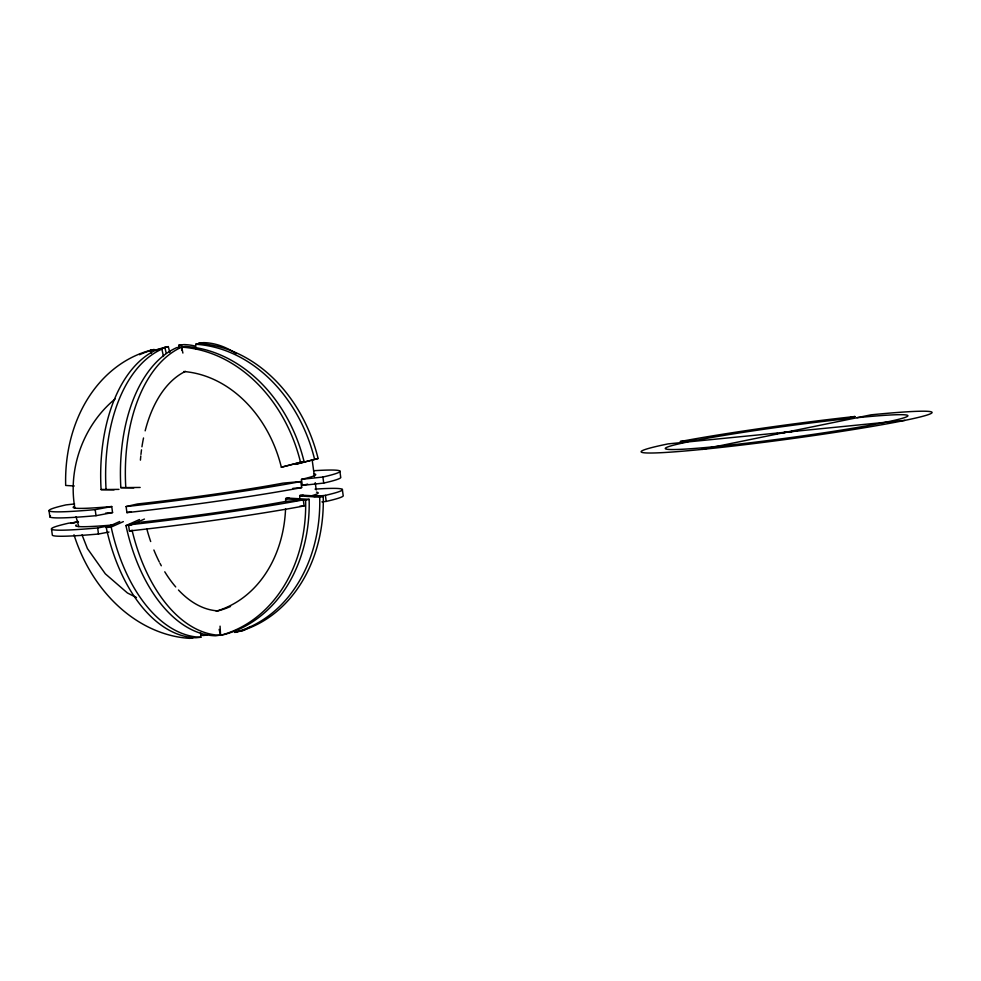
<?xml version="1.0" encoding="UTF-8"?>
<svg xmlns="http://www.w3.org/2000/svg" width="981" height="981" viewBox="0 0 981 981"><rect width="100%" height="100%" fill="white"/><g stroke="black" fill="none" stroke-linecap="round" stroke-linejoin="round"><path stroke-width="1.47" d="M115.194 398.899C83.79 424.552 67.714 468.109 74.85 507.999M200.59 632.684L200.847 637.258L195.918 637.748A146.819 85.985 84.3 0 1 106.23 527.533L119.768 521.512M106.23 527.533L111.16 527.042L123.348 521.622M286.109 497.968L309.138 499.341A146.819 118.787 78.4 0 1 224.109 634.572L215.648 635.786A146.819 85.985 84.3 0 1 125.96 525.571L139.498 519.55M144.44 519.059L130.89 525.08L125.96 525.571M78.173 521.426L70.816 523.388L74.335 522.665M183.754 371.517A122.343 98.983 78.4 0 1 281.351 467.226L304.012 461.401A146.819 118.787 78.4 0 0 185.151 346.428L176.69 347.642A146.819 85.985 84.3 0 0 120.835 487.631L133.784 487.9M304.012 461.401L281.351 467.226M318.102 458.519L295.44 464.344L318.102 458.519A146.819 118.787 78.4 0 0 199.241 343.546L195.722 344.27L195.844 348.819M126.108 506.564L137.499 503.964A122.343 5.972 -7.7 0 0 283.104 483.118L300.824 481.548L301.645 487.606A146.819 7.174 -7.7 0 1 126.917 512.622L126.108 506.564A146.819 7.174 -7.7 0 0 300.824 481.548M126.917 512.622L131.196 511.641M141.374 522.137A122.343 5.972 -7.7 0 0 285.581 501.438L303.301 499.869L304.122 505.926A146.819 7.174 -7.7 0 1 129.406 530.942L128.585 524.884L139.976 522.284M129.406 530.942L132.251 530.292M74.249 485.975L65.678 485.46A146.819 118.787 78.4 0 1 150.718 350.217L154.238 349.494A146.819 118.787 78.4 0 0 139.547 354.717M155.366 350.376A146.819 118.787 78.4 0 1 164.808 347.335L168.327 346.612L169.787 352.559M285.679 501.72A122.343 98.983 78.4 0 0 285.63 498.839L289.15 498.115M299.769 498.839A122.343 98.983 78.4 0 0 299.72 495.957L303.239 495.233L323.227 496.46A146.819 118.787 78.4 0 1 238.199 631.69L234.68 632.414A146.819 118.787 78.4 0 0 319.708 497.171L323.227 496.46M285.63 498.839L305.618 500.052L309.138 499.341M702.004 449.408L871.079 414.828A146.819 7.174 -7.7 0 1 904.96 420.359A146.819 7.174 -7.7 0 1 702.004 449.408A146.819 7.174 -7.7 0 1 668.122 443.89L904.96 420.359M74.581 503.952L66.021 504.884A146.819 7.174 -7.7 0 0 95.194 509.63L111.736 506.527L112.557 512.572L96.003 515.687A146.819 7.174 -7.7 0 1 50.46 515.847M78.492 522.125L68.498 523.204A146.819 7.174 -7.7 0 0 97.671 527.962L114.213 524.847A122.343 5.972 -7.7 0 1 76.248 524.982M51.527 529.139L52.349 535.197A146.819 7.174 -7.7 0 0 98.492 534.02L109.014 532.033M774.634 434.007L777.614 433.528M780.594 433.062L797.185 430.843M301.486 479.353L322.896 477.036L323.718 483.081L302.307 485.411L301.486 479.353A122.343 5.972 -7.7 0 0 314.043 473.835M313.957 496.594L325.373 495.356L326.195 501.414L321.915 501.88M179.204 348.132L179.02 345.079L183.962 344.589A146.819 85.985 84.3 0 1 195.305 346.085M163.484 356.495L161.89 349.113L156.96 349.604A146.819 85.985 84.3 0 0 101.092 489.593L114.054 489.862M101.092 489.593L118.983 489.372M120.835 487.631L140.16 487.447M238.947 631.151L242.65 630.783A146.819 85.985 84.3 0 0 250.474 626.552M292.779 488.391L301.645 487.606M299.696 506.319L304.122 505.926M300.198 495.086L303.239 495.233M299.72 495.957L319.708 497.171M136.494 597.564L127.407 592.953L105.335 573.836L87.419 548.575L82.024 534.853M78.787 526.625L76.04 516.754M164.808 347.335L166.255 353.27M150.718 350.217L151.442 353.185M219.131 629.361L220.59 635.296A146.819 118.787 78.4 0 0 305.618 500.052M182.895 353.062L181.632 347.151A146.819 85.985 84.3 0 0 125.764 487.14M339.867 471.088L340.689 477.146A146.819 7.174 -7.7 0 1 323.718 483.081M342.344 489.421L343.166 495.479A146.819 7.174 -7.7 0 1 326.195 501.414M312.289 460.776L314.46 476.827M315.244 482.677L316.238 489.973M95.194 509.63L96.003 515.687M97.671 527.962L98.492 534.02M49.05 510.819L49.872 516.877M220.063 626.148L220.59 635.296A146.819 85.985 84.3 0 1 132.19 530.758M181.718 350.18L181.632 347.151A146.819 118.787 78.4 0 1 300.493 462.125M856.989 417.71A122.343 5.972 -7.7 0 1 885.218 422.32A122.343 5.972 -7.7 0 1 716.093 446.527A122.343 5.972 -7.7 0 1 687.865 441.928M217.831 610.856A122.343 71.65 84.3 0 1 178.468 590.01M175.709 586.932A122.343 71.65 84.3 0 1 164.771 571.8M161.301 565.767A122.343 71.65 84.3 0 1 159.964 563.266M159.314 561.99A122.343 71.65 84.3 0 1 153.882 549.998M150.694 541.537A122.343 71.65 84.3 0 1 146.782 528.784M140.418 460.138A122.343 71.65 84.3 0 1 140.798 455.932M140.957 454.399A122.343 71.65 84.3 0 1 141.509 449.838M141.938 446.821A122.343 71.65 84.3 0 1 143.52 437.98M145.163 430.843A122.343 71.65 84.3 0 1 185.458 371.37M201.583 343.264A146.819 85.985 84.3 0 0 198.763 343.129L203.692 342.639A146.819 85.985 84.3 0 1 236.188 353.65M179.02 345.079A146.819 85.985 84.3 0 1 181.853 345.226M200.847 637.258A146.819 85.985 84.3 0 1 111.16 527.042M106.034 489.102A146.819 85.985 84.3 0 1 161.89 349.113M200.909 635.271A146.819 118.787 78.4 0 0 203.766 635.48L207.285 634.768A146.819 118.787 78.4 0 1 204.428 634.548M195.722 344.27A146.819 118.787 78.4 0 1 314.582 459.243M156.249 350.708A146.819 118.787 78.4 0 1 168.327 346.612M230.535 606.466A122.343 98.983 78.4 0 1 218.285 610.82M73.992 534.768A146.819 118.787 78.4 0 0 189.676 638.361L193.196 637.65A146.819 118.787 78.4 0 1 190.351 637.429M285.557 508.918A122.343 98.983 78.4 0 1 216.151 611.151M315.048 489.127A146.819 7.174 -7.7 0 1 325.373 495.356M303.301 499.869A146.819 7.174 -7.7 0 1 128.585 524.884M316.52 492.155A122.343 5.972 -7.7 0 1 311.811 495.712M307.678 484.111A122.343 5.972 -7.7 0 1 302.307 485.411M112.557 512.572A122.343 5.972 -7.7 0 1 105.58 513.161M313.945 470.708A146.819 7.174 -7.7 0 1 322.896 477.036M111.736 506.527A122.343 5.972 -7.7 0 1 73.771 506.65M773.102 434.105A122.343 5.972 -7.7 0 1 777.418 433.504M780.3 433.112A122.343 5.972 -7.7 0 1 791.826 431.542M794.72 431.162A122.343 5.972 -7.7 0 1 797.59 430.782M854.892 416.508L843.501 419.12A122.343 5.972 -7.7 0 0 697.896 439.966L680.176 441.536A146.819 7.174 -7.7 0 1 854.892 416.508"/></g></svg>
